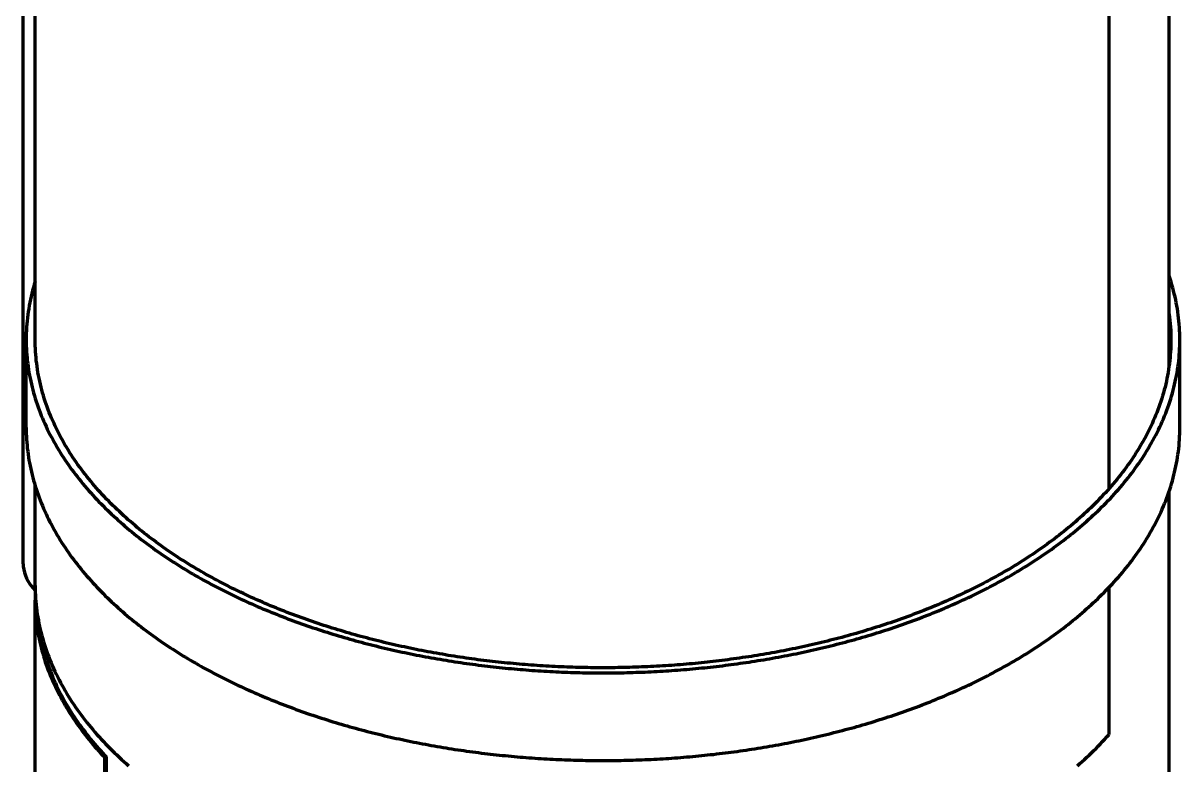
# Model space of a CAD drawing. Header units: millimetres. Extents: x 0 to 2208, y 0 to 420.
# Drawn here: x 184.03 to 203.44, y 57.22 to 69.67 of the extents above; entities that cross this region are included whole.
import ezdxf

# ---------------------------------------------------------------- set-up
doc = ezdxf.new("R2010")
doc.units = ezdxf.units.MM
doc.layers.add('01-VISIBLE', color=7, linetype='CONTINUOUS', lineweight=70)

msp = doc.modelspace()

# ---------------------------------------------------------------- linework, layer by layer
at = {"layer": '01-VISIBLE'}
for p, q in [((203.259, 63.919), (203.259, 85.45)), ((184.229, 64.355), (184.229, 77.951)), ((184.028, 60.599), (184.028, 77.746)), ((202.251, 61.857), (202.251, 75.453)), ((184.079, 62.885), (184.079, 64.355)), ((203.439, 62.885), (203.439, 64.355)), ((184.229, 60.231), (184.229, 61.905)), ((203.259, 47.413), (203.259, 61.813)), ((202.251, 57.733), (202.251, 60.202)), ((184.229, 55.495), (184.229, 59.986)), ((185.428, 57.351), (185.401, 57.342)), ((185.401, 52.852), (185.401, 57.342)), ((185.428, 52.86), (185.428, 57.351))]:
    msp.add_line(p, q, dxfattribs=at)
for points in [[(203.439, 64.355), (203.439, 64.407), (203.438, 64.459), (203.436, 64.511), (203.433, 64.563), (203.429, 64.615), (203.424, 64.667), (203.419, 64.719), (203.413, 64.77), (203.406, 64.822), (203.398, 64.873), (203.389, 64.925), (203.38, 64.976), (203.369, 65.027), (203.358, 65.078), (203.346, 65.128), (203.334, 65.179), (203.32, 65.229), (203.306, 65.279), (203.291, 65.329), (203.276, 65.378), (203.259, 65.428)], [(184.229, 65.335), (184.214, 65.285), (184.2, 65.235), (184.186, 65.184), (184.174, 65.133), (184.162, 65.082), (184.15, 65.031), (184.14, 64.98), (184.13, 64.928), (184.122, 64.877), (184.114, 64.825), (184.106, 64.773), (184.1, 64.721), (184.095, 64.669), (184.09, 64.617), (184.086, 64.565), (184.083, 64.512), (184.081, 64.46), (184.08, 64.408), (184.079, 64.355)], [(203.259, 64.791), (203.266, 64.737), (203.272, 64.683), (203.278, 64.628), (203.282, 64.574), (203.285, 64.519), (203.287, 64.465), (203.289, 64.41), (203.289, 64.355)], [(184.079, 64.355), (184.08, 64.305), (184.081, 64.255), (184.083, 64.205), (184.086, 64.155), (184.089, 64.105), (184.093, 64.055), (184.098, 64.005), (184.104, 63.956), (184.111, 63.906), (184.118, 63.857), (184.126, 63.807), (184.135, 63.758), (184.144, 63.709), (184.155, 63.66), (184.166, 63.611), (184.177, 63.562), (184.19, 63.514), (184.203, 63.465), (184.217, 63.417), (184.231, 63.369), (184.246, 63.322), (184.262, 63.274), (184.279, 63.227), (184.296, 63.18), (184.314, 63.133), (184.332, 63.087), (184.351, 63.04), (184.371, 62.994), (184.391, 62.948), (184.412, 62.903), (184.433, 62.858), (184.455, 62.813), (184.478, 62.768), (184.501, 62.724), (184.525, 62.68), (184.549, 62.636), (184.574, 62.592), (184.599, 62.549), (184.625, 62.506), (184.651, 62.463), (184.678, 62.421), (184.705, 62.379), (184.732, 62.337), (184.76, 62.296), (184.789, 62.255), (184.818, 62.214), (184.847, 62.173), (184.877, 62.133), (184.908, 62.093), (184.938, 62.054), (184.969, 62.015), (185.001, 61.976), (185.032, 61.937), (185.065, 61.899), (185.097, 61.861), (185.13, 61.823), (185.163, 61.785), (185.197, 61.748), (185.231, 61.711), (185.265, 61.675), (185.3, 61.639), (185.335, 61.603), (185.37, 61.567), (185.405, 61.532), (185.441, 61.497), (185.477, 61.462), (185.513, 61.428), (185.55, 61.394), (185.587, 61.36), (185.624, 61.326), (185.662, 61.293), (185.699, 61.26), (185.737, 61.227), (185.775, 61.195), (185.814, 61.163), (185.852, 61.131), (185.891, 61.1), (185.93, 61.068), (185.97, 61.037), (186.009, 61.007), (186.049, 60.976), (186.089, 60.946), (186.129, 60.916), (186.169, 60.886), (186.21, 60.857), (186.251, 60.828), (186.292, 60.799), (186.333, 60.771), (186.374, 60.742), (186.415, 60.714), (186.457, 60.686), (186.499, 60.659), (186.541, 60.632), (186.583, 60.605), (186.625, 60.578), (186.668, 60.551), (186.71, 60.525), (186.753, 60.499), (186.796, 60.473), (186.839, 60.447), (186.882, 60.422), (186.925, 60.397), (186.969, 60.372), (187.012, 60.348), (187.056, 60.323), (187.1, 60.299), (187.144, 60.275), (187.188, 60.251), (187.232, 60.228), (187.277, 60.205), (187.321, 60.182), (187.366, 60.159), (187.41, 60.136), (187.455, 60.114), (187.5, 60.092), (187.545, 60.07), (187.59, 60.048), (187.636, 60.027), (187.681, 60.006), (187.726, 59.985), (187.772, 59.964), (187.817, 59.943), (187.863, 59.923), (187.909, 59.903), (187.955, 59.883), (188.001, 59.863), (188.047, 59.843), (188.093, 59.824), (188.139, 59.805), (188.186, 59.786), (188.232, 59.767), (188.279, 59.749), (188.325, 59.73), (188.372, 59.712), (188.419, 59.694), (188.465, 59.676), (188.512, 59.659), (188.559, 59.641), (188.606, 59.624), (188.653, 59.607), (188.7, 59.59), (188.748, 59.574), (188.795, 59.557), (188.842, 59.541), (188.89, 59.525), (188.937, 59.509), (188.985, 59.494), (189.032, 59.478), (189.08, 59.463), (189.128, 59.448), (189.175, 59.433), (189.223, 59.418), (189.271, 59.403), (189.319, 59.389), (189.367, 59.375), (189.415, 59.361), (189.463, 59.347), (189.511, 59.333), (189.56, 59.32), (189.608, 59.306), (189.656, 59.293), (189.705, 59.28), (189.753, 59.268), (189.801, 59.255), (189.85, 59.242), (189.898, 59.23), (189.947, 59.218), (189.996, 59.206), (190.044, 59.194), (190.093, 59.183), (190.142, 59.171), (190.191, 59.16), (190.239, 59.149), (190.288, 59.138), (190.337, 59.127), (190.386, 59.117), (190.435, 59.106), (190.484, 59.096), (190.533, 59.086), (190.582, 59.076), (190.631, 59.066), (190.68, 59.057), (190.729, 59.047), (190.779, 59.038), (190.828, 59.029), (190.877, 59.02), (190.926, 59.011), (190.976, 59.002), (191.025, 58.994), (191.074, 58.986), (191.124, 58.978), (191.173, 58.97), (191.223, 58.962), (191.272, 58.954), (191.322, 58.947), (191.371, 58.939), (191.421, 58.932), (191.47, 58.925), (191.52, 58.918), (191.569, 58.911), (191.619, 58.905), (191.669, 58.898), (191.718, 58.892), (191.768, 58.886), (191.818, 58.88), (191.867, 58.874), (191.917, 58.869), (191.967, 58.863), (192.017, 58.858), (192.067, 58.853), (192.116, 58.847), (192.166, 58.843), (192.216, 58.838), (192.266, 58.833), (192.316, 58.829), (192.366, 58.825), (192.415, 58.821), (192.465, 58.817), (192.515, 58.813), (192.565, 58.809), (192.615, 58.806), (192.665, 58.802), (192.715, 58.799), (192.765, 58.796), (192.815, 58.793), (192.865, 58.79), (192.915, 58.788), (192.965, 58.785), (193.015, 58.783), (193.065, 58.781), (193.115, 58.779), (193.165, 58.777), (193.215, 58.775), (193.265, 58.774), (193.315, 58.772), (193.365, 58.771), (193.415, 58.77), (193.465, 58.769), (193.515, 58.768), (193.565, 58.768), (193.615, 58.767), (193.666, 58.767), (193.716, 58.766), (193.766, 58.766), (193.816, 58.766), (193.866, 58.767), (193.916, 58.767), (193.966, 58.768), (194.016, 58.768), (194.066, 58.769), (194.116, 58.77), (194.166, 58.771), (194.216, 58.773), (194.266, 58.774), (194.316, 58.776), (194.366, 58.777), (194.416, 58.779), (194.466, 58.781), (194.516, 58.783), (194.566, 58.786), (194.616, 58.788), (194.666, 58.791), (194.716, 58.794), (194.766, 58.797), (194.816, 58.8), (194.866, 58.803), (194.916, 58.806), (194.966, 58.81), (195.016, 58.814), (195.066, 58.818), (195.116, 58.822), (195.166, 58.826), (195.216, 58.83), (195.265, 58.834), (195.315, 58.839), (195.365, 58.844), (195.415, 58.849), (195.465, 58.854), (195.514, 58.859), (195.564, 58.864), (195.614, 58.87), (195.664, 58.876), (195.713, 58.881), (195.763, 58.887), (195.813, 58.894), (195.862, 58.9), (195.912, 58.906), (195.962, 58.913), (196.011, 58.92), (196.061, 58.927), (196.11, 58.934), (196.16, 58.941), (196.21, 58.948), (196.259, 58.956), (196.308, 58.964), (196.358, 58.972), (196.407, 58.98), (196.457, 58.988), (196.506, 58.996), (196.555, 59.005), (196.605, 59.013), (196.654, 59.022), (196.703, 59.031), (196.752, 59.04), (196.802, 59.05), (196.851, 59.059), (196.9, 59.069), (196.949, 59.079), (196.998, 59.088), (197.047, 59.099), (197.096, 59.109), (197.145, 59.119), (197.194, 59.13), (197.243, 59.141), (197.292, 59.152), (197.34, 59.163), (197.389, 59.174), (197.438, 59.186), (197.487, 59.197), (197.535, 59.209), (197.584, 59.221), (197.632, 59.233), (197.681, 59.246), (197.729, 59.258), (197.778, 59.271), (197.826, 59.284), (197.875, 59.297), (197.923, 59.31), (197.971, 59.323), (198.019, 59.337), (198.067, 59.35), (198.116, 59.364), (198.164, 59.378), (198.212, 59.393), (198.26, 59.407), (198.307, 59.422), (198.355, 59.436), (198.403, 59.451), (198.451, 59.467), (198.498, 59.482), (198.546, 59.497), (198.593, 59.513), (198.641, 59.529), (198.688, 59.545), (198.736, 59.561), (198.783, 59.578), (198.83, 59.595), (198.877, 59.611), (198.924, 59.628), (198.971, 59.646), (199.018, 59.663), (199.065, 59.681), (199.112, 59.699), (199.159, 59.717), (199.205, 59.735), (199.252, 59.753), (199.298, 59.772), (199.345, 59.791), (199.391, 59.81), (199.437, 59.829), (199.483, 59.848), (199.529, 59.868), (199.575, 59.888), (199.621, 59.908), (199.667, 59.928), (199.713, 59.948), (199.758, 59.969), (199.804, 59.99), (199.849, 60.011), (199.895, 60.032), (199.94, 60.054), (199.985, 60.076), (200.03, 60.097), (200.075, 60.12), (200.12, 60.142), (200.164, 60.165), (200.209, 60.187), (200.253, 60.211), (200.297, 60.234), (200.342, 60.257), (200.386, 60.281), (200.43, 60.305), (200.473, 60.329), (200.517, 60.354), (200.561, 60.378), (200.604, 60.403)], [(200.498, 60.465), (200.455, 60.44), (200.411, 60.415), (200.367, 60.391), (200.324, 60.366), (200.28, 60.342), (200.236, 60.319), (200.191, 60.295), (200.147, 60.272), (200.103, 60.249), (200.058, 60.226), (200.013, 60.203), (199.969, 60.181), (199.924, 60.159), (199.879, 60.137), (199.833, 60.115), (199.788, 60.094), (199.743, 60.073), (199.697, 60.052), (199.652, 60.031), (199.606, 60.01), (199.561, 59.99), (199.515, 59.97), (199.469, 59.95), (199.423, 59.93), (199.377, 59.91), (199.331, 59.891), (199.284, 59.872), (199.238, 59.853), (199.192, 59.834), (199.145, 59.816), (199.098, 59.798), (199.052, 59.779), (199.005, 59.762), (198.958, 59.744), (198.911, 59.726), (198.864, 59.709), (198.817, 59.692), (198.77, 59.675), (198.723, 59.658), (198.676, 59.642), (198.628, 59.625), (198.581, 59.609), (198.534, 59.593), (198.486, 59.577), (198.438, 59.562), (198.391, 59.546), (198.343, 59.531), (198.295, 59.516), (198.248, 59.501), (198.2, 59.487), (198.152, 59.472), (198.104, 59.458), (198.056, 59.444), (198.008, 59.43), (197.96, 59.416), (197.911, 59.403), (197.863, 59.389), (197.815, 59.376), (197.767, 59.363), (197.718, 59.35), (197.67, 59.337), (197.621, 59.325), (197.573, 59.313), (197.524, 59.301), (197.476, 59.289), (197.427, 59.277), (197.378, 59.265), (197.329, 59.254), (197.281, 59.242), (197.232, 59.231), (197.183, 59.22), (197.134, 59.21), (197.085, 59.199), (197.036, 59.188), (196.987, 59.178), (196.938, 59.168), (196.889, 59.158), (196.84, 59.148), (196.791, 59.139), (196.742, 59.129), (196.693, 59.12), (196.643, 59.111), (196.594, 59.102), (196.545, 59.093), (196.495, 59.085), (196.446, 59.076), (196.397, 59.068), (196.347, 59.06), (196.298, 59.052), (196.248, 59.044), (196.199, 59.036), (196.149, 59.029), (196.1, 59.022), (196.05, 59.014), (196.001, 59.007), (195.951, 59), (195.902, 58.994), (195.852, 58.987), (195.802, 58.981), (195.753, 58.975), (195.703, 58.969), (195.653, 58.963), (195.604, 58.957), (195.554, 58.951), (195.504, 58.946), (195.454, 58.941), (195.404, 58.936), (195.355, 58.931), (195.305, 58.926), (195.255, 58.921), (195.205, 58.917), (195.155, 58.912), (195.105, 58.908), (195.055, 58.904), (195.006, 58.9), (194.956, 58.897), (194.906, 58.893), (194.856, 58.89), (194.806, 58.886), (194.756, 58.883), (194.706, 58.88), (194.656, 58.877), (194.606, 58.875), (194.556, 58.872), (194.506, 58.87), (194.456, 58.868), (194.406, 58.866), (194.356, 58.864), (194.306, 58.862), (194.256, 58.86), (194.206, 58.859), (194.156, 58.858), (194.106, 58.857), (194.056, 58.856), (194.005, 58.855), (193.955, 58.854), (193.905, 58.854), (193.855, 58.853), (193.805, 58.853), (193.755, 58.853), (193.705, 58.853), (193.655, 58.853), (193.605, 58.854), (193.555, 58.854), (193.505, 58.855), (193.455, 58.856), (193.405, 58.857), (193.355, 58.858), (193.305, 58.859), (193.255, 58.861), (193.205, 58.862), (193.155, 58.864), (193.105, 58.866), (193.055, 58.868), (193.005, 58.87), (192.954, 58.873), (192.904, 58.875), (192.855, 58.878), (192.805, 58.881), (192.755, 58.884), (192.705, 58.887), (192.655, 58.89), (192.605, 58.894), (192.555, 58.897), (192.505, 58.901), (192.455, 58.905), (192.405, 58.909), (192.355, 58.913), (192.305, 58.917), (192.255, 58.922), (192.206, 58.927), (192.156, 58.931), (192.106, 58.936), (192.056, 58.942), (192.006, 58.947), (191.957, 58.952), (191.907, 58.958), (191.857, 58.964), (191.807, 58.97), (191.758, 58.976), (191.708, 58.982), (191.658, 58.988), (191.609, 58.995), (191.559, 59.002), (191.51, 59.009), (191.46, 59.016), (191.41, 59.023), (191.361, 59.03), (191.311, 59.038), (191.262, 59.045), (191.213, 59.053), (191.163, 59.061), (191.114, 59.069), (191.064, 59.078), (191.015, 59.086), (190.966, 59.095), (190.916, 59.104), (190.867, 59.112), (190.818, 59.122), (190.769, 59.131), (190.72, 59.14), (190.67, 59.15), (190.621, 59.16), (190.572, 59.17), (190.523, 59.18), (190.474, 59.19), (190.425, 59.201), (190.376, 59.211), (190.328, 59.222), (190.279, 59.233), (190.23, 59.244), (190.181, 59.256), (190.132, 59.267), (190.084, 59.279), (190.035, 59.291), (189.986, 59.303), (189.938, 59.315), (189.889, 59.327), (189.841, 59.34), (189.793, 59.352), (189.744, 59.365), (189.696, 59.378), (189.648, 59.391), (189.599, 59.405), (189.551, 59.418), (189.503, 59.432), (189.455, 59.446), (189.407, 59.46), (189.359, 59.475), (189.311, 59.489), (189.263, 59.504), (189.215, 59.519), (189.168, 59.534), (189.12, 59.549), (189.072, 59.564), (189.025, 59.58), (188.977, 59.596), (188.93, 59.612), (188.882, 59.628), (188.835, 59.644), (188.788, 59.661), (188.741, 59.678), (188.694, 59.695), (188.647, 59.712), (188.6, 59.729), (188.553, 59.747), (188.506, 59.765), (188.459, 59.782), (188.412, 59.801), (188.366, 59.819), (188.319, 59.837), (188.273, 59.856), (188.227, 59.875), (188.18, 59.894), (188.134, 59.914), (188.088, 59.933), (188.042, 59.953), (187.996, 59.973), (187.95, 59.993), (187.905, 60.014), (187.859, 60.034), (187.814, 60.055), (187.768, 60.076), (187.723, 60.098), (187.678, 60.119), (187.633, 60.141), (187.588, 60.163), (187.543, 60.185), (187.498, 60.207), (187.453, 60.23), (187.409, 60.253), (187.364, 60.276), (187.32, 60.299), (187.276, 60.323), (187.232, 60.346), (187.188, 60.37), (187.144, 60.395), (187.1, 60.419), (187.057, 60.444), (187.013, 60.469), (186.97, 60.494), (186.927, 60.519), (186.884, 60.545), (186.841, 60.571), (186.799, 60.597), (186.756, 60.624), (186.714, 60.65), (186.671, 60.677), (186.629, 60.704), (186.588, 60.732), (186.546, 60.76), (186.504, 60.787), (186.463, 60.816), (186.422, 60.844), (186.381, 60.873), (186.34, 60.902), (186.299, 60.931), (186.259, 60.961), (186.219, 60.991), (186.179, 61.021), (186.139, 61.051), (186.099, 61.082), (186.06, 61.113), (186.021, 61.144), (185.982, 61.175), (185.943, 61.207), (185.905, 61.239), (185.867, 61.272), (185.829, 61.304), (185.791, 61.337), (185.754, 61.37), (185.716, 61.404), (185.679, 61.438), (185.643, 61.472), (185.606, 61.506), (185.57, 61.541), (185.535, 61.576), (185.499, 61.611), (185.464, 61.647), (185.429, 61.683), (185.394, 61.719), (185.36, 61.755), (185.326, 61.792), (185.293, 61.829), (185.26, 61.867), (185.227, 61.905), (185.194, 61.943), (185.162, 61.981), (185.13, 62.02), (185.099, 62.059), (185.068, 62.098), (185.037, 62.138), (185.007, 62.178), (184.978, 62.218), (184.948, 62.259), (184.919, 62.3), (184.891, 62.341), (184.863, 62.382), (184.836, 62.424), (184.808, 62.466), (184.782, 62.509), (184.756, 62.552), (184.73, 62.595), (184.705, 62.638), (184.681, 62.682), (184.657, 62.726), (184.634, 62.77), (184.611, 62.814), (184.588, 62.859), (184.567, 62.904), (184.546, 62.95), (184.525, 62.995), (184.505, 63.041), (184.486, 63.087), (184.467, 63.134), (184.449, 63.181), (184.432, 63.228), (184.415, 63.275), (184.399, 63.322), (184.383, 63.37), (184.369, 63.418), (184.355, 63.466), (184.341, 63.514), (184.329, 63.562), (184.317, 63.611), (184.306, 63.66), (184.295, 63.709), (184.286, 63.758), (184.277, 63.807), (184.269, 63.857), (184.261, 63.906), (184.255, 63.956), (184.249, 64.005), (184.244, 64.055), (184.239, 64.105), (184.236, 64.155), (184.233, 64.205), (184.231, 64.255), (184.23, 64.305), (184.229, 64.355)], [(203.289, 64.355), (203.289, 64.305), (203.288, 64.255), (203.286, 64.205), (203.283, 64.155), (203.279, 64.105), (203.275, 64.055), (203.27, 64.005), (203.264, 63.955), (203.257, 63.905), (203.25, 63.856), (203.242, 63.806), (203.233, 63.757), (203.223, 63.708), (203.213, 63.659), (203.202, 63.61), (203.19, 63.561), (203.177, 63.513), (203.164, 63.464), (203.15, 63.416), (203.135, 63.368), (203.119, 63.32), (203.103, 63.273), (203.086, 63.226), (203.069, 63.179), (203.051, 63.132), (203.032, 63.085), (203.013, 63.039), (202.993, 62.993), (202.972, 62.947), (202.951, 62.902), (202.929, 62.857), (202.907, 62.812), (202.884, 62.767), (202.86, 62.723), (202.836, 62.679), (202.812, 62.635), (202.787, 62.592), (202.761, 62.549), (202.735, 62.506), (202.708, 62.463), (202.681, 62.421), (202.654, 62.379), (202.626, 62.338), (202.597, 62.297), (202.568, 62.256), (202.539, 62.215), (202.509, 62.175), (202.479, 62.135), (202.448, 62.095), (202.417, 62.056), (202.386, 62.017), (202.354, 61.978), (202.322, 61.939), (202.289, 61.901), (202.256, 61.863), (202.223, 61.826), (202.189, 61.789), (202.155, 61.752), (202.121, 61.715), (202.086, 61.679), (202.051, 61.643), (202.016, 61.607), (201.98, 61.572), (201.945, 61.537), (201.908, 61.502), (201.872, 61.468), (201.835, 61.434), (201.798, 61.4), (201.761, 61.366), (201.723, 61.333), (201.686, 61.3), (201.647, 61.268), (201.609, 61.235), (201.571, 61.203), (201.532, 61.171), (201.493, 61.14), (201.454, 61.109), (201.414, 61.078), (201.374, 61.047), (201.335, 61.017), (201.294, 60.987), (201.254, 60.957), (201.214, 60.927), (201.173, 60.898), (201.132, 60.869), (201.091, 60.84), (201.05, 60.812), (201.008, 60.783), (200.967, 60.755), (200.925, 60.728), (200.883, 60.7), (200.841, 60.673), (200.798, 60.646), (200.756, 60.619), (200.713, 60.593), (200.671, 60.567), (200.628, 60.541), (200.585, 60.515), (200.541, 60.49), (200.498, 60.465)], [(200.604, 60.403), (200.648, 60.429), (200.691, 60.454), (200.735, 60.48), (200.778, 60.506), (200.821, 60.532), (200.864, 60.559), (200.906, 60.586), (200.949, 60.613), (200.991, 60.64), (201.033, 60.668), (201.076, 60.696), (201.117, 60.724), (201.159, 60.752), (201.201, 60.781), (201.242, 60.81), (201.283, 60.839), (201.324, 60.868), (201.365, 60.898), (201.405, 60.928), (201.446, 60.958), (201.486, 60.989), (201.526, 61.019), (201.566, 61.05), (201.605, 61.082), (201.644, 61.113), (201.683, 61.145), (201.722, 61.177), (201.761, 61.21), (201.799, 61.243), (201.837, 61.276), (201.875, 61.309), (201.913, 61.343), (201.95, 61.377), (201.987, 61.411), (202.024, 61.445), (202.06, 61.48), (202.097, 61.515), (202.132, 61.551), (202.168, 61.586), (202.203, 61.622), (202.238, 61.659), (202.273, 61.695), (202.307, 61.732), (202.341, 61.77), (202.375, 61.807), (202.408, 61.845), (202.441, 61.883), (202.474, 61.922), (202.506, 61.961), (202.538, 62), (202.569, 62.039), (202.6, 62.079), (202.631, 62.119), (202.661, 62.159), (202.691, 62.2), (202.72, 62.241), (202.749, 62.282), (202.777, 62.324), (202.805, 62.366), (202.833, 62.408), (202.86, 62.451), (202.887, 62.494), (202.913, 62.537), (202.938, 62.58), (202.963, 62.624), (202.988, 62.668), (203.012, 62.713), (203.035, 62.757), (203.058, 62.802), (203.08, 62.847), (203.102, 62.893), (203.123, 62.939), (203.144, 62.985), (203.164, 63.031), (203.183, 63.078), (203.202, 63.124), (203.22, 63.172), (203.237, 63.219), (203.254, 63.266), (203.27, 63.314), (203.285, 63.362), (203.3, 63.411), (203.314, 63.459), (203.327, 63.508), (203.34, 63.556), (203.352, 63.605), (203.363, 63.655), (203.373, 63.704), (203.383, 63.753), (203.392, 63.803), (203.4, 63.853), (203.408, 63.903), (203.414, 63.953), (203.42, 64.003), (203.425, 64.053), (203.43, 64.103), (203.433, 64.154), (203.436, 64.204), (203.438, 64.254), (203.439, 64.305), (203.439, 64.355)], [(184.079, 62.885), (184.08, 62.835), (184.081, 62.785), (184.083, 62.735), (184.086, 62.685), (184.089, 62.635), (184.093, 62.586), (184.098, 62.536), (184.104, 62.486), (184.111, 62.436), (184.118, 62.387), (184.126, 62.337), (184.135, 62.288), (184.144, 62.239), (184.155, 62.19), (184.166, 62.141), (184.177, 62.092), (184.19, 62.044), (184.203, 61.996), (184.217, 61.948), (184.231, 61.9), (184.246, 61.852), (184.262, 61.804), (184.279, 61.757), (184.296, 61.71), (184.314, 61.663), (184.332, 61.617), (184.351, 61.571), (184.371, 61.525), (184.391, 61.479), (184.412, 61.433), (184.433, 61.388), (184.455, 61.343), (184.478, 61.298), (184.501, 61.254), (184.525, 61.21), (184.549, 61.166), (184.574, 61.122), (184.599, 61.079), (184.625, 61.036), (184.651, 60.994), (184.678, 60.951), (184.705, 60.909), (184.732, 60.868), (184.76, 60.826), (184.789, 60.785), (184.818, 60.744), (184.847, 60.704), (184.877, 60.664), (184.908, 60.624), (184.938, 60.584), (184.969, 60.545), (185.001, 60.506), (185.032, 60.467), (185.065, 60.429), (185.097, 60.391), (185.13, 60.353), (185.163, 60.316), (185.197, 60.279), (185.231, 60.242), (185.265, 60.205), (185.3, 60.169), (185.335, 60.133), (185.37, 60.098), (185.405, 60.062), (185.441, 60.027), (185.477, 59.993), (185.513, 59.958), (185.55, 59.924), (185.587, 59.89), (185.624, 59.857), (185.662, 59.823), (185.699, 59.79), (185.737, 59.758), (185.775, 59.725), (185.814, 59.693), (185.852, 59.661), (185.891, 59.63), (185.93, 59.599), (185.97, 59.568), (186.009, 59.537), (186.049, 59.506), (186.089, 59.476), (186.129, 59.446), (186.169, 59.417), (186.21, 59.387), (186.251, 59.358), (186.292, 59.329), (186.333, 59.301), (186.374, 59.273), (186.415, 59.245), (186.457, 59.217), (186.499, 59.189), (186.541, 59.162), (186.583, 59.135), (186.625, 59.108), (186.668, 59.081), (186.71, 59.055), (186.753, 59.029), (186.796, 59.003), (186.839, 58.978), (186.882, 58.952), (186.925, 58.927), (186.969, 58.902), (187.012, 58.878), (187.056, 58.853), (187.1, 58.829), (187.144, 58.805), (187.188, 58.782), (187.232, 58.758), (187.277, 58.735), (187.321, 58.712), (187.366, 58.689), (187.41, 58.667), (187.455, 58.644), (187.5, 58.622), (187.545, 58.6), (187.59, 58.579), (187.636, 58.557), (187.681, 58.536), (187.726, 58.515), (187.772, 58.494), (187.817, 58.474), (187.863, 58.453), (187.909, 58.433), (187.955, 58.413), (188.001, 58.393), (188.047, 58.374), (188.093, 58.354), (188.139, 58.335), (188.186, 58.316), (188.232, 58.297), (188.279, 58.279), (188.325, 58.26), (188.372, 58.242), (188.419, 58.224), (188.465, 58.207), (188.512, 58.189), (188.559, 58.172), (188.606, 58.154), (188.653, 58.137), (188.7, 58.121), (188.748, 58.104), (188.795, 58.088), (188.842, 58.071), (188.89, 58.055), (188.937, 58.04), (188.985, 58.024), (189.032, 58.008), (189.08, 57.993), (189.128, 57.978), (189.175, 57.963), (189.223, 57.948), (189.271, 57.934), (189.319, 57.919), (189.367, 57.905), (189.415, 57.891), (189.463, 57.877), (189.511, 57.864), (189.56, 57.85), (189.608, 57.837), (189.656, 57.824), (189.705, 57.811), (189.753, 57.798), (189.801, 57.785), (189.85, 57.773), (189.898, 57.76), (189.947, 57.748), (189.996, 57.736), (190.044, 57.725), (190.093, 57.713), (190.142, 57.702), (190.191, 57.69), (190.239, 57.679), (190.288, 57.668), (190.337, 57.658), (190.386, 57.647), (190.435, 57.637), (190.484, 57.626), (190.533, 57.616), (190.582, 57.606), (190.631, 57.597), (190.68, 57.587), (190.729, 57.578), (190.779, 57.568), (190.828, 57.559), (190.877, 57.55), (190.926, 57.541), (190.976, 57.533), (191.025, 57.524), (191.074, 57.516), (191.124, 57.508), (191.173, 57.5), (191.223, 57.492), (191.272, 57.484), (191.322, 57.477), (191.371, 57.469), (191.421, 57.462), (191.47, 57.455), (191.52, 57.448), (191.569, 57.442), (191.619, 57.435), (191.669, 57.429), (191.718, 57.422), (191.768, 57.416), (191.818, 57.41), (191.867, 57.404), (191.917, 57.399), (191.967, 57.393), (192.017, 57.388), (192.067, 57.383), (192.116, 57.378), (192.166, 57.373), (192.216, 57.368), (192.266, 57.364), (192.316, 57.359), (192.366, 57.355), (192.415, 57.351), (192.465, 57.347), (192.515, 57.343), (192.565, 57.339), (192.615, 57.336), (192.665, 57.333), (192.715, 57.329), (192.765, 57.326), (192.815, 57.323), (192.865, 57.321), (192.915, 57.318), (192.965, 57.316), (193.015, 57.313), (193.065, 57.311), (193.115, 57.309), (193.165, 57.307), (193.215, 57.306), (193.265, 57.304), (193.315, 57.303), (193.365, 57.301), (193.415, 57.3), (193.465, 57.299), (193.515, 57.298), (193.565, 57.298), (193.615, 57.297), (193.666, 57.297), (193.716, 57.297), (193.766, 57.297), (193.816, 57.297), (193.866, 57.297), (193.916, 57.297), (193.966, 57.298), (194.016, 57.299), (194.066, 57.299), (194.116, 57.3), (194.166, 57.302), (194.216, 57.303), (194.266, 57.304), (194.316, 57.306), (194.366, 57.308), (194.416, 57.31), (194.466, 57.312), (194.516, 57.314), (194.566, 57.316), (194.616, 57.319), (194.666, 57.321), (194.716, 57.324), (194.766, 57.327), (194.816, 57.33), (194.866, 57.333), (194.916, 57.337), (194.966, 57.34), (195.016, 57.344), (195.066, 57.348), (195.116, 57.352), (195.166, 57.356), (195.216, 57.36), (195.265, 57.365), (195.315, 57.369), (195.365, 57.374), (195.415, 57.379), (195.465, 57.384), (195.514, 57.389), (195.564, 57.395), (195.614, 57.4), (195.664, 57.406), (195.713, 57.412), (195.763, 57.418), (195.813, 57.424), (195.862, 57.43), (195.912, 57.437), (195.962, 57.443), (196.011, 57.45), (196.061, 57.457), (196.11, 57.464), (196.16, 57.471), (196.21, 57.479), (196.259, 57.486), (196.308, 57.494), (196.358, 57.502), (196.407, 57.51), (196.457, 57.518), (196.506, 57.526), (196.555, 57.535), (196.605, 57.544), (196.654, 57.552), (196.703, 57.561), (196.752, 57.571), (196.802, 57.58), (196.851, 57.589), (196.9, 57.599), (196.949, 57.609), (196.998, 57.619), (197.047, 57.629), (197.096, 57.639), (197.145, 57.65), (197.194, 57.66), (197.243, 57.671), (197.292, 57.682), (197.34, 57.693), (197.389, 57.705), (197.438, 57.716), (197.487, 57.728), (197.535, 57.739), (197.584, 57.751), (197.632, 57.764), (197.681, 57.776), (197.729, 57.788), (197.778, 57.801), (197.826, 57.814), (197.875, 57.827), (197.923, 57.84), (197.971, 57.853), (198.019, 57.867), (198.067, 57.881), (198.116, 57.895), (198.164, 57.909), (198.212, 57.923), (198.26, 57.937), (198.307, 57.952), (198.355, 57.967), (198.403, 57.982), (198.451, 57.997), (198.498, 58.012), (198.546, 58.028), (198.593, 58.043), (198.641, 58.059), (198.688, 58.075), (198.736, 58.092), (198.783, 58.108), (198.83, 58.125), (198.877, 58.142), (198.924, 58.159), (198.971, 58.176), (199.018, 58.193), (199.065, 58.211), (199.112, 58.229), (199.159, 58.247), (199.205, 58.265), (199.252, 58.283), (199.298, 58.302), (199.345, 58.321), (199.391, 58.34), (199.437, 58.359), (199.483, 58.378), (199.529, 58.398), (199.575, 58.418), (199.621, 58.438), (199.667, 58.458), (199.713, 58.479), (199.758, 58.499), (199.804, 58.52), (199.849, 58.541), (199.895, 58.563), (199.94, 58.584), (199.985, 58.606), (200.03, 58.628), (200.075, 58.65), (200.12, 58.672), (200.164, 58.695), (200.209, 58.718), (200.253, 58.741), (200.297, 58.764), (200.342, 58.788), (200.386, 58.811), (200.43, 58.835), (200.473, 58.86), (200.517, 58.884), (200.561, 58.909), (200.604, 58.934)], [(200.604, 58.934), (200.648, 58.959), (200.691, 58.985), (200.735, 59.01), (200.778, 59.036), (200.821, 59.063), (200.864, 59.089), (200.906, 59.116), (200.949, 59.143), (200.991, 59.171), (201.033, 59.198), (201.076, 59.226), (201.117, 59.254), (201.159, 59.282), (201.201, 59.311), (201.242, 59.34), (201.283, 59.369), (201.324, 59.398), (201.365, 59.428), (201.405, 59.458), (201.446, 59.488), (201.486, 59.519), (201.526, 59.55), (201.566, 59.581), (201.605, 59.612), (201.644, 59.644), (201.683, 59.676), (201.722, 59.708), (201.761, 59.74), (201.799, 59.773), (201.837, 59.806), (201.875, 59.839), (201.913, 59.873), (201.95, 59.907), (201.987, 59.941), (202.024, 59.976), (202.06, 60.01), (202.097, 60.046), (202.132, 60.081), (202.168, 60.117), (202.203, 60.153), (202.238, 60.189), (202.273, 60.226), (202.307, 60.263), (202.341, 60.3), (202.375, 60.338), (202.408, 60.375), (202.441, 60.414), (202.474, 60.452), (202.506, 60.491), (202.538, 60.53), (202.569, 60.569), (202.6, 60.609), (202.631, 60.649), (202.661, 60.69), (202.691, 60.73), (202.72, 60.771), (202.749, 60.813), (202.777, 60.854), (202.805, 60.896), (202.833, 60.939), (202.86, 60.981), (202.887, 61.024), (202.913, 61.067), (202.938, 61.111), (202.963, 61.154), (202.988, 61.198), (203.012, 61.243), (203.035, 61.287), (203.058, 61.332), (203.08, 61.378), (203.102, 61.423), (203.123, 61.469), (203.144, 61.515), (203.164, 61.561), (203.183, 61.608), (203.202, 61.655), (203.22, 61.702), (203.237, 61.749), (203.254, 61.797), (203.27, 61.845), (203.285, 61.893), (203.3, 61.941), (203.314, 61.989), (203.327, 62.038), (203.34, 62.087), (203.352, 62.136), (203.363, 62.185), (203.373, 62.234), (203.383, 62.284), (203.392, 62.333), (203.4, 62.383), (203.408, 62.433), (203.414, 62.483), (203.42, 62.533), (203.425, 62.583), (203.43, 62.634), (203.433, 62.684), (203.436, 62.734), (203.438, 62.785), (203.439, 62.835), (203.439, 62.885)], [(184.028, 60.599), (184.03, 60.549), (184.037, 60.499), (184.049, 60.449), (184.065, 60.401), (184.085, 60.355), (184.108, 60.31), (184.135, 60.267), (184.164, 60.226), (184.196, 60.186), (184.23, 60.149)], [(184.229, 60.231), (184.23, 60.178), (184.231, 60.124), (184.233, 60.071), (184.236, 60.018), (184.24, 59.965), (184.245, 59.912), (184.251, 59.859), (184.258, 59.807), (184.265, 59.754), (184.274, 59.701), (184.283, 59.649), (184.293, 59.597), (184.304, 59.545), (184.315, 59.493), (184.328, 59.441), (184.341, 59.39), (184.356, 59.339), (184.37, 59.287), (184.386, 59.237), (184.403, 59.186), (184.42, 59.136), (184.438, 59.086), (184.457, 59.036), (184.476, 58.987), (184.496, 58.937), (184.517, 58.888), (184.539, 58.84), (184.561, 58.792), (184.584, 58.744), (184.608, 58.696), (184.632, 58.649), (184.657, 58.602), (184.682, 58.555), (184.708, 58.509), (184.735, 58.463), (184.762, 58.417), (184.79, 58.372), (184.818, 58.327), (184.847, 58.282), (184.877, 58.238), (184.907, 58.194), (184.937, 58.15), (184.968, 58.107), (185, 58.064), (185.031, 58.021), (185.064, 57.979), (185.097, 57.937), (185.13, 57.896), (185.164, 57.855), (185.198, 57.814), (185.232, 57.774), (185.267, 57.734), (185.303, 57.694), (185.339, 57.655), (185.375, 57.616), (185.411, 57.577), (185.448, 57.539), (185.485, 57.501), (185.523, 57.463), (185.561, 57.426), (185.599, 57.389), (185.638, 57.352), (185.677, 57.316), (185.716, 57.28), (185.755, 57.244), (185.795, 57.209)], [(184.232, 60.108), (184.231, 60.088), (184.23, 60.068), (184.23, 60.047), (184.23, 60.027), (184.229, 60.006), (184.229, 59.986)], [(184.229, 59.986), (184.23, 59.936), (184.231, 59.885), (184.233, 59.835), (184.236, 59.785), (184.239, 59.735), (184.244, 59.685), (184.249, 59.635), (184.255, 59.585), (184.261, 59.535), (184.269, 59.486), (184.277, 59.436), (184.286, 59.387), (184.296, 59.337), (184.306, 59.288), (184.318, 59.239), (184.329, 59.19), (184.342, 59.142), (184.356, 59.093), (184.37, 59.045), (184.384, 58.997), (184.4, 58.949), (184.416, 58.902), (184.433, 58.855), (184.45, 58.807), (184.469, 58.761), (184.487, 58.714), (184.507, 58.668), (184.527, 58.622), (184.548, 58.576), (184.569, 58.53), (184.591, 58.485), (184.613, 58.44), (184.636, 58.395), (184.66, 58.351), (184.684, 58.307), (184.708, 58.263), (184.734, 58.22), (184.759, 58.177), (184.785, 58.134), (184.812, 58.091), (184.839, 58.049), (184.867, 58.007), (184.895, 57.965), (184.924, 57.924), (184.953, 57.883), (184.982, 57.842), (185.012, 57.802), (185.042, 57.762), (185.073, 57.722), (185.104, 57.683), (185.136, 57.644), (185.168, 57.605), (185.2, 57.566), (185.233, 57.528), (185.266, 57.49), (185.299, 57.453), (185.333, 57.416), (185.367, 57.379), (185.401, 57.342)], [(184.271, 59.72), (184.275, 59.669), (184.281, 59.619), (184.287, 59.569), (184.294, 59.518), (184.302, 59.468), (184.31, 59.418), (184.32, 59.368), (184.33, 59.319), (184.341, 59.269), (184.352, 59.22), (184.365, 59.171), (184.378, 59.122), (184.392, 59.073), (184.406, 59.024), (184.422, 58.976), (184.438, 58.928), (184.454, 58.88), (184.472, 58.832), (184.49, 58.785), (184.509, 58.738), (184.528, 58.691), (184.548, 58.644), (184.569, 58.598), (184.59, 58.552), (184.612, 58.506), (184.634, 58.461), (184.657, 58.415), (184.681, 58.37), (184.705, 58.326), (184.73, 58.282), (184.755, 58.238), (184.781, 58.194), (184.807, 58.151), (184.834, 58.108), (184.861, 58.065), (184.889, 58.022), (184.917, 57.98), (184.946, 57.939), (184.975, 57.897), (185.005, 57.856), (185.035, 57.815), (185.066, 57.775), (185.097, 57.734), (185.128, 57.695), (185.16, 57.655), (185.192, 57.616), (185.225, 57.577), (185.258, 57.539), (185.291, 57.5), (185.325, 57.462), (185.359, 57.425), (185.393, 57.388), (185.428, 57.351)], [(201.723, 57.208), (201.763, 57.244), (201.802, 57.279), (201.841, 57.315), (201.88, 57.352), (201.919, 57.388), (201.957, 57.425), (201.995, 57.462), (202.033, 57.5), (202.07, 57.538), (202.107, 57.576), (202.143, 57.615), (202.179, 57.654), (202.215, 57.693), (202.251, 57.733)]]:
    msp.add_lwpolyline(points, dxfattribs=at)

doc.saveas('drawing.dxf')
